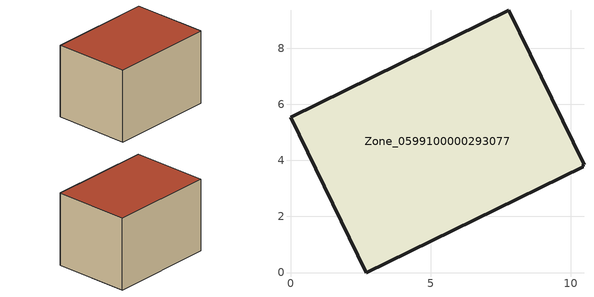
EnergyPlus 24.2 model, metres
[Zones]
Zone_0599100000293077
 floor ground (C_G): 10.47,3.84 10.41,3.81 10.44,3.76 2.7,0 0,5.54 7.78,9.34 z0
 wall outside (C_F): 10.47,3.84 7.78,9.34 0,5.54 2.7,0 10.44,3.76 10.41,3.81 10.47,3.84 z0:5.89
 roof outside (C_R): 10.41,3.81 10.47,3.84 7.78,9.34 0,5.54 2.7,0 10.44,3.76 z5.89
[BUILDING]
Pand.0599100000293077: North Axis=0; Terrain=City; Loads Convergence Tolerance Value=0.04; Temperature Convergence Tolerance Value=0.4; Solar Distribution=FullExterior; Maximum Number of Warmup Days=25; Minimum Number of Warmup Days=1
[Site:Location]
Rotterdam.The.Hague.AP_ZH_NLD Design_Conditions: Latitude=51.96; Longitude=4.45; Time Zone=1; Elevation=-4.5
[SITE:GROUNDTEMPERATURE:BUILDINGSURFACE]
18, 18, 18, 18, 18, 18, 18, 18, 18, 18, 18, 18
[MATERIAL] Thermal Absorptance=0.9; Solar Absorptance=0.7; Visible Absorptance=0.7
Name | Roughness | Thickness | Conductivity | Density | Specific Heat
G.TC.1946-1964 | MediumSmooth | 0.15 | 1 | 540 | 1210
F.TC.1946-1964 | Rough | 0.3 | 0.857143 | 1920 | 840
R.TC.1946-1964 | MediumRough | 0.2 | 0.235294 | 1500 | 1000
[CONSTRUCTION]
C_G: G.TC.1946-1964
C_F: F.TC.1946-1964
C_R: R.TC.1946-1964
[ZONE]
Zone_0599100000293077: Type=1; Multiplier=1; Ceiling Height=Autocalculate; Volume=Autocalculate; Floor Area=autocalculate; Part of Total Floor Area=Yes
[ZONEINFILTRATION:DESIGNFLOWRATE]
Infil_Zone_0599100000293077: Zone or ZoneList or Space or SpaceList=Zone_0599100000293077; Schedule=AlwaysOn; Design Flow Rate Calculation Method=Flow/Area; Flow Rate per Floor Area=0.003; Constant Term Coefficient=1; Temperature Term Coefficient=0; Velocity Term Coefficient=0; Velocity Squared Term Coefficient=0
[HVACTEMPLATE:ZONE:IDEALLOADSAIRSYSTEM]
Zone_0599100000293077: Maximum Heating Supply Air Temperature=50; Minimum Cooling Supply Air Temperature=13; Maximum Heating Supply Air Humidity Ratio=0.0156; Minimum Cooling Supply Air Humidity Ratio=0.0077; Heating Limit=NoLimit; Cooling Limit=NoLimit; Dehumidification Control Type=ConstantSensibleHeatRatio; Cooling Sensible Heat Ratio=0.7; Dehumidification Setpoint=60; Humidification Control Type=None; Humidification Setpoint=30; Outdoor Air Method=None; Outdoor Air Flow Rate per Person=0.00944; Outdoor Air Flow Rate per Zone Floor Area=0; Outdoor Air Flow Rate per Zone=0; Demand Controlled Ventilation Type=None; Outdoor Air Economizer Type=NoEconomizer; Heat Recovery Type=None; Sensible Heat Recovery Effectiveness=0.7; Latent Heat Recovery Effectiveness=0.65
[ZONECONTROL:THERMOSTAT]
ThermostatControl_Zone_0599100000293077: Zone or ZoneList=Zone_0599100000293077; Control Type Schedule=DualSetpointControlType; Control 1=Thermostat_Zone_0599100000293077; Temperature Difference Between Cutout And Setpoint=0
[THERMOSTATSETPOINT:DUALSETPOINT]
Thermostat_Zone_0599100000293077: Heating Setpoint Temperature Schedule=HeatingSetpoint_Zone_0599100000293077; Cooling Setpoint Temperature Schedule=CoolingSetpoint_Zone_0599100000293077
[SCHEDULE:COMPACT]
HeatingSetpoint_Zone_0599100000293077: Through: 12/31, For: AllDays, Until: 24:00, 21
CoolingSetpoint_Zone_0599100000293077: Through: 12/31, For: AllDays, Until: 24:00, 24
DualSetpointControlType: Through: 12/31, For: AllDays, Until: 24:00, 4
AlwaysOn: Through: 12/31, For: AllDays, Until: 24:00, 1
